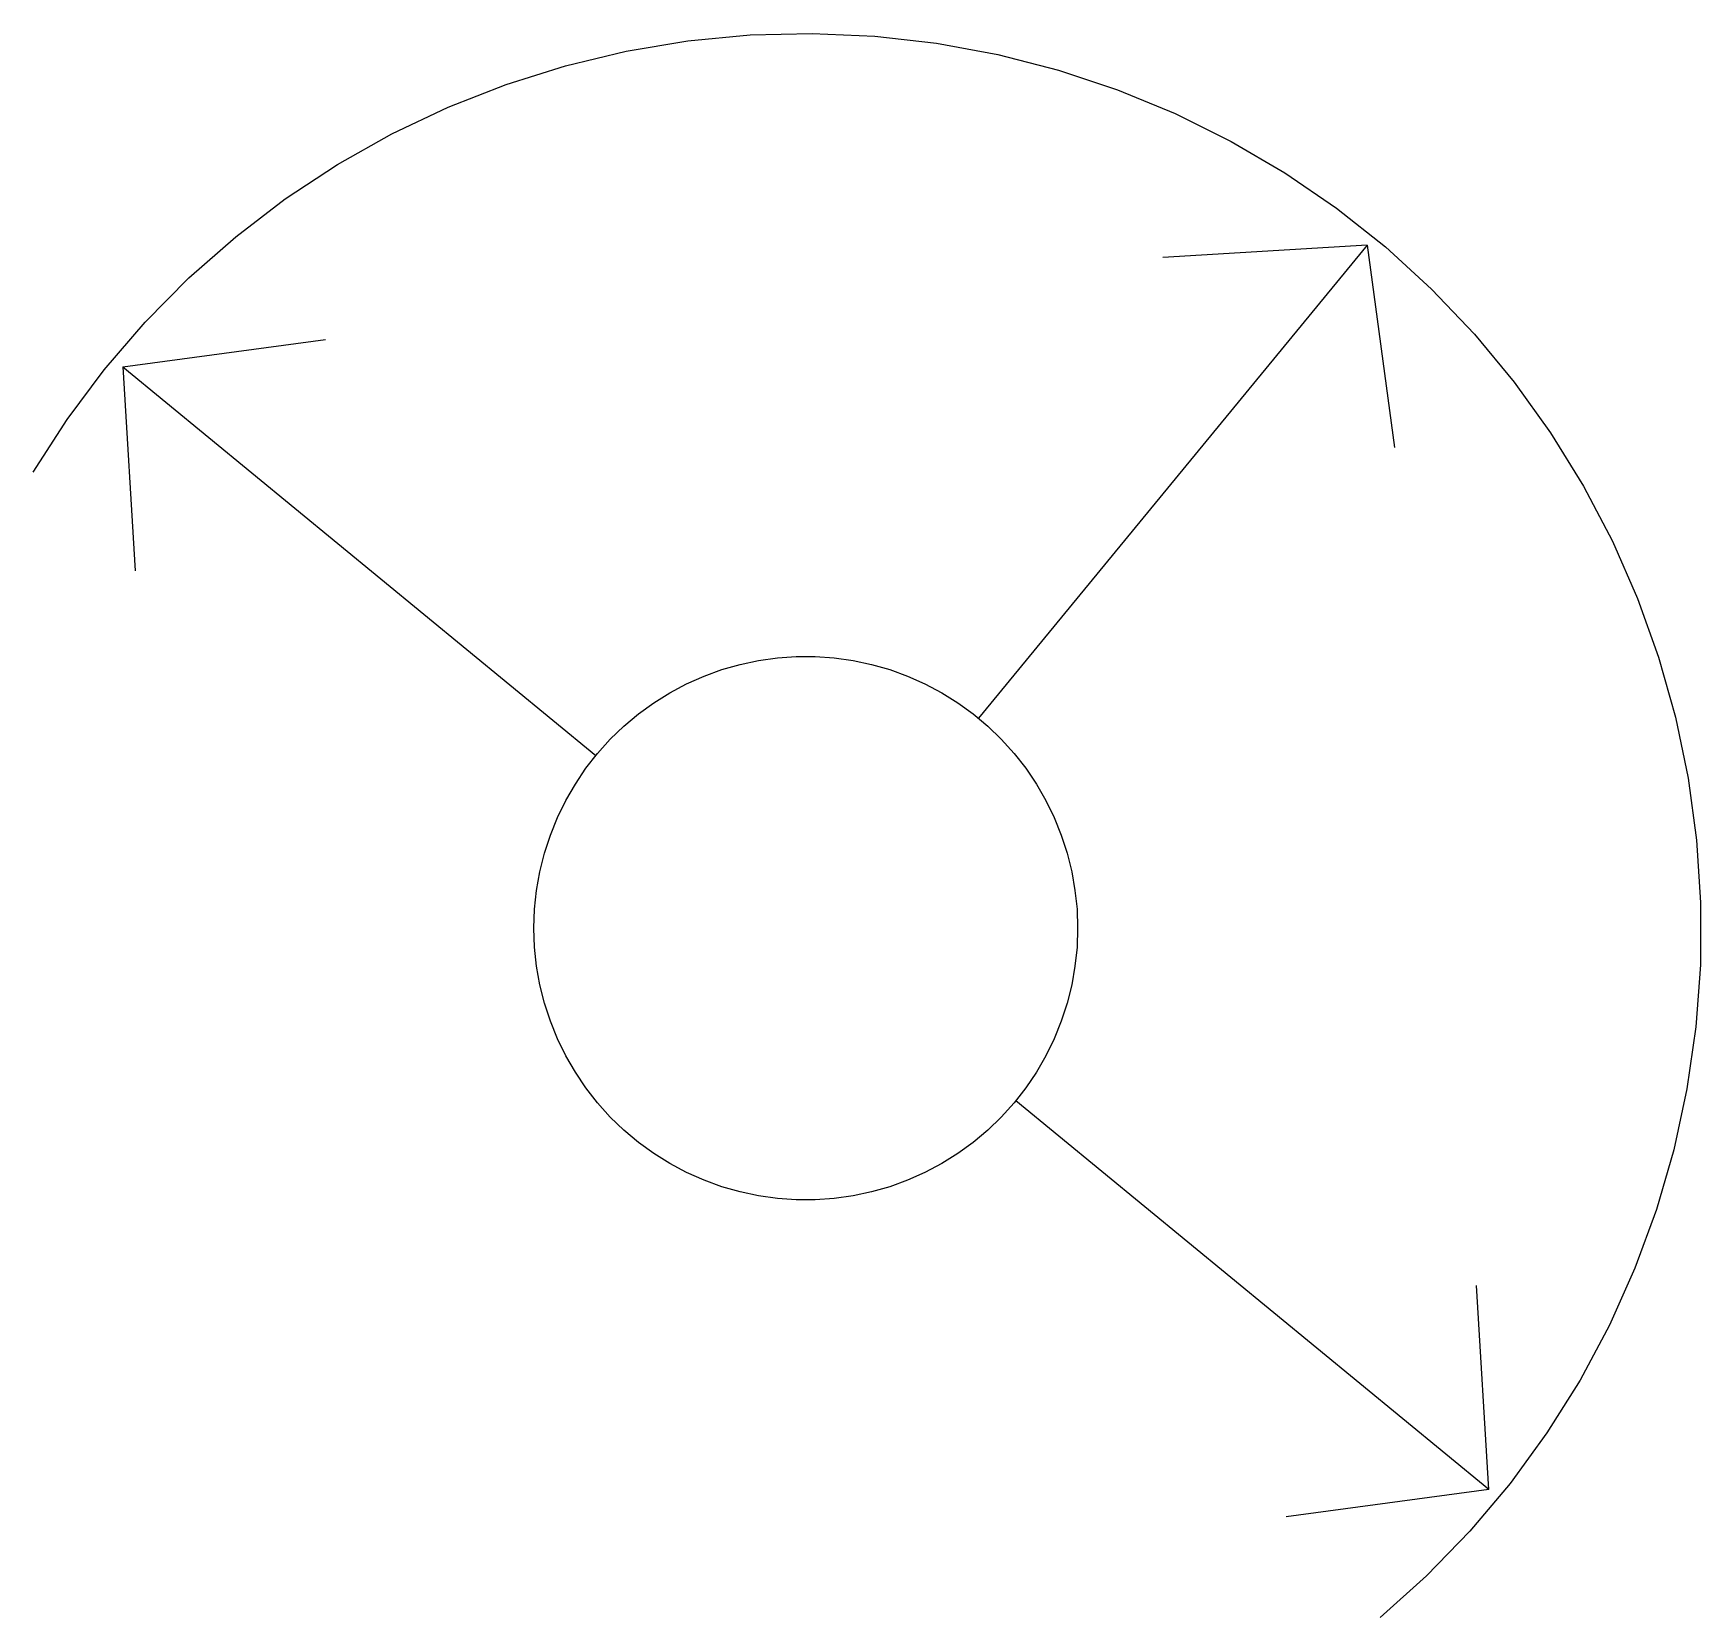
# Model space of a CAD drawing. Header units: inches. Extents: x 1390672 to 1398270, y 354915 to 360781.
# Drawn here: x 1396277.31 to 1396292.86, y 360568.62 to 360583.4 of the extents above; entities that cross this region are included whole.
import ezdxf

# ---------------------------------------------------------------- set-up
doc = ezdxf.new("R2010")
doc.units = ezdxf.units.IN
doc.header["$MEASUREMENT"] = 0

msp = doc.modelspace()

# ---------------------------------------------------------------- linework, layer by layer
for points in [[(1396277.313, 360579.303), (1396277.628, 360579.793), (1396277.975, 360580.259), (1396278.355, 360580.701), (1396278.764, 360581.115), (1396279.201, 360581.499), (1396279.663, 360581.852), (1396280.149, 360582.172), (1396280.656, 360582.458), (1396281.182, 360582.708), (1396281.723, 360582.92), (1396282.278, 360583.094), (1396282.844, 360583.23), (1396283.418, 360583.325), (1396283.998, 360583.381), (1396284.579, 360583.396), (1396285.161, 360583.37), (1396285.739, 360583.305), (1396286.311, 360583.199), (1396286.875, 360583.053), (1396287.427, 360582.869), (1396287.964, 360582.647), (1396288.486, 360582.388), (1396288.987, 360582.094), (1396289.468, 360581.765), (1396289.924, 360581.404), (1396290.354, 360581.011), (1396290.755, 360580.59), (1396291.126, 360580.142), (1396291.466, 360579.669), (1396291.771, 360579.174), (1396292.042, 360578.659), (1396292.276, 360578.126), (1396292.472, 360577.578), (1396292.63, 360577.018), (1396292.748, 360576.448), (1396292.827, 360575.872), (1396292.865, 360575.291), (1396292.863, 360574.709), (1396292.82, 360574.129), (1396292.737, 360573.553), (1396292.614, 360572.984), (1396292.452, 360572.425), (1396292.252, 360571.879), (1396292.014, 360571.348), (1396291.74, 360570.835), (1396291.43, 360570.342), (1396291.087, 360569.872), (1396290.713, 360569.427), (1396290.308, 360569.009), (1396289.875, 360568.62)], [(1396289.753, 360581.42), (1396286.128, 360577.009)], [(1396289.753, 360581.42), (1396287.85, 360581.305)], [(1396289.753, 360581.42), (1396290.009, 360579.532)], [(1396278.149, 360580.285), (1396280.037, 360580.541)], [(1396278.149, 360580.285), (1396282.56, 360576.66)], [(1396278.149, 360580.285), (1396278.264, 360578.382)], [(1396287.054, 360575.05), (1396287.048, 360574.873), (1396287.029, 360574.697), (1396286.999, 360574.523), (1396286.956, 360574.352), (1396286.901, 360574.183), (1396286.835, 360574.019), (1396286.757, 360573.86), (1396286.669, 360573.707), (1396286.57, 360573.56), (1396286.461, 360573.421), (1396286.342, 360573.289), (1396286.215, 360573.166), (1396286.08, 360573.052), (1396285.936, 360572.948), (1396285.786, 360572.855), (1396285.63, 360572.772), (1396285.468, 360572.7), (1396285.302, 360572.639), (1396285.132, 360572.59), (1396284.959, 360572.553), (1396284.784, 360572.529), (1396284.607, 360572.516), (1396284.43, 360572.516), (1396284.254, 360572.529), (1396284.078, 360572.553), (1396283.905, 360572.59), (1396283.735, 360572.639), (1396283.569, 360572.7), (1396283.407, 360572.772), (1396283.251, 360572.855), (1396283.101, 360572.948), (1396282.958, 360573.052), (1396282.822, 360573.166), (1396282.695, 360573.289), (1396282.576, 360573.421), (1396282.467, 360573.56), (1396282.369, 360573.707), (1396282.28, 360573.86), (1396282.202, 360574.019), (1396282.136, 360574.183), (1396282.081, 360574.352), (1396282.039, 360574.523), (1396282.008, 360574.697), (1396281.989, 360574.873), (1396281.983, 360575.05), (1396281.989, 360575.227), (1396282.008, 360575.403), (1396282.039, 360575.577), (1396282.081, 360575.749), (1396282.136, 360575.918), (1396282.202, 360576.082), (1396282.28, 360576.241), (1396282.369, 360576.394), (1396282.467, 360576.541), (1396282.576, 360576.68), (1396282.695, 360576.812), (1396282.822, 360576.935), (1396282.958, 360577.048), (1396283.101, 360577.152), (1396283.251, 360577.246), (1396283.407, 360577.329), (1396283.569, 360577.401), (1396283.735, 360577.462), (1396283.905, 360577.51), (1396284.078, 360577.547), (1396284.254, 360577.572), (1396284.43, 360577.584), (1396284.607, 360577.584), (1396284.784, 360577.572), (1396284.959, 360577.547), (1396285.132, 360577.51), (1396285.302, 360577.462), (1396285.468, 360577.401), (1396285.63, 360577.329), (1396285.786, 360577.246), (1396285.936, 360577.152), (1396286.08, 360577.048), (1396286.215, 360576.935), (1396286.342, 360576.812), (1396286.461, 360576.68), (1396286.57, 360576.541), (1396286.669, 360576.394), (1396286.757, 360576.241), (1396286.835, 360576.082), (1396286.901, 360575.918), (1396286.956, 360575.749), (1396286.999, 360575.577), (1396287.029, 360575.403), (1396287.048, 360575.227), (1396287.054, 360575.05)], [(1396290.889, 360569.816), (1396286.478, 360573.441)], [(1396290.889, 360569.816), (1396290.774, 360571.719)], [(1396290.889, 360569.816), (1396289, 360569.56)]]:
    msp.add_lwpolyline(points)

doc.saveas('drawing.dxf')
